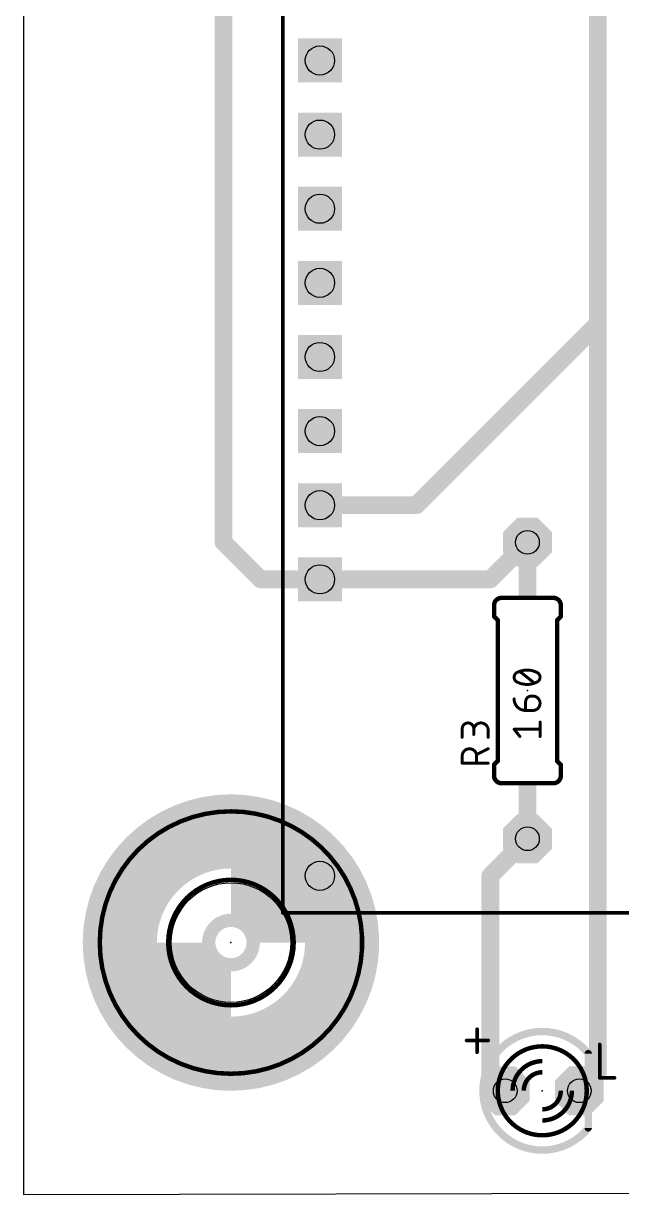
# Model space of a CAD drawing. Extents: x -11 to 108, y -2 to 100.
# Drawn here: x -10.92 to 9.58, y -2.03 to 38.1 of the extents above; entities that cross this region are included whole.
import ezdxf

# ---------------------------------------------------------------- set-up
doc = ezdxf.new("R2010")
doc.units = 0
for name, color, linetype in [('16', 132, 'CONTINUOUS'), ('17', 110, 'CONTINUOUS'), ('20', 31, 'CONTINUOUS'), ('21', 253, 'CONTINUOUS'), ('23', 53, 'CONTINUOUS'), ('25', 253, 'CONTINUOUS'), ('27', 253, 'CONTINUOUS'), ('39', 12, 'CONTINUOUS'), ('40', 132, 'CONTINUOUS'), ('41', 12, 'CONTINUOUS'), ('42', 132, 'CONTINUOUS'), ('43', 110, 'CONTINUOUS'), ('44', 253, 'CONTINUOUS'), ('51', 253, 'CONTINUOUS')]:
    doc.layers.add(name, color=color, linetype=linetype)

# ---------------------------------------------------------------- blocks, each defined once
blk = doc.blocks.new('SQUAREP')
blk.add_solid([(-0.5, -0.5), (0.5, -0.5), (-0.5, 0.5), (0.5, 0.5)])
blk = doc.blocks.new('OCTAGONP')
at = {"const_width": 0.5}
blk.add_lwpolyline([(-0.25, -0.1036), (-0.25, 0.1036), (-0.1036, 0.25), (0.1036, 0.25), (0.25, 0.1036), (0.25, -0.1036), (0.1036, -0.25), (-0.1036, -0.25), (-0.25, -0.1036), (-0.25, 0.1036)], dxfattribs=at)
blk = doc.blocks.new('RECT')
blk.add_solid([(-0.5, -0.5), (0.5, -0.5), (-0.5, 0.5), (0.5, 0.5)])

msp = doc.modelspace()

# ---------------------------------------------------------------- linework, layer by layer
at = {"layer": '16', "const_width": 0.6096}
for points in [[(8.763, 27.813), (8.763, 75.819)], [(-4.064, 20.32), (-4.064, 68.834)], [(2.54, 21.59), (8.763, 27.813)], [(8.763, 27.813), (8.763, 2.159)], [(-0.762, 21.59), (2.54, 21.59)], [(-2.794, 19.05), (-4.064, 20.32)], [(6.35, 20.32), (5.08, 19.05)], [(-0.762, 19.05), (-2.794, 19.05)], [(5.08, 19.05), (-0.762, 19.05)], [(6.35, 10.16), (5.08, 8.89)], [(5.08, 8.89), (5.08, 2.032)], [(8.128, 1.524), (8.763, 2.159)], [(5.08, 2.032), (5.588, 1.524)]]:
    msp.add_lwpolyline(points, dxfattribs=at)
at = {"layer": '16', "const_width": 0.3048}
for points in [[(8.9154, 27.813, 1), (8.6106, 27.813)], [(8.8708, 27.7052, 1), (8.6552, 27.9208)], [(8.6106, 27.813, 1), (8.9154, 27.813)], [(-0.762, 21.7424, 1), (-0.762, 21.4376)], [(2.4322, 21.6978, 1), (2.6478, 21.4822)], [(2.54, 21.4376, 1), (2.54, 21.7424)], [(-3.9562, 20.4278, 1), (-4.1718, 20.2122)], [(-4.2164, 20.32, 1), (-3.9116, 20.32)], [(6.4578, 20.2122, 1), (6.2422, 20.4278)], [(-2.794, 19.2024, 1), (-2.794, 18.8976)], [(-2.9018, 18.9422, 1), (-2.6862, 19.1578)], [(-0.762, 19.2024, 1), (-0.762, 18.8976)], [(-0.762, 18.8976, 1), (-0.762, 19.2024)], [(4.9722, 19.1578, 1), (5.1878, 18.9422)], [(5.08, 18.8976, 1), (5.08, 19.2024)], [(6.4578, 10.0522, 1), (6.2422, 10.2678)], [(4.9722, 8.9978, 1), (5.1878, 8.7822)], [(5.2324, 8.89, 1), (4.9276, 8.89)], [(8.8708, 2.0512, 1), (8.6552, 2.2668)], [(5.1878, 2.1398, 1), (4.9722, 1.9242)], [(4.9276, 2.032, 1), (5.2324, 2.032)], [(8.6106, 2.159, 1), (8.9154, 2.159)], [(5.4802, 1.4162, 1), (5.6958, 1.6318)], [(8.0202, 1.6318, 1), (8.2358, 1.4162)]]:
    msp.add_lwpolyline(points, format="xyb", dxfattribs=at)
at = {"layer": '20'}
for p, q in [((-10.922, 99.746), (-10.922, -2.032)), ((-10.922, -2.032), (107.93, -1.778))]:
    msp.add_line(p, q, dxfattribs=at)
for centre, radius in [((-0.762, 8.89), 0.5), ((-3.81, 6.604), 2.05)]:
    msp.add_circle(centre, radius, dxfattribs=at)
at = {"layer": '21'}
for points, const_width in [([(-2.032, 64.77), (-2.032, 7.62)], 0.127), ([(7.239, 18.415), (5.461, 18.415)], 0.1524), ([(5.207, 18.161), (5.207, 17.78)], 0.1524), ([(7.493, 18.161), (7.493, 17.78)], 0.1524), ([(5.334, 17.653), (5.207, 17.78)], 0.1524), ([(5.334, 17.653), (5.334, 12.827)], 0.1524), ([(7.366, 17.653), (7.493, 17.78)], 0.1524), ([(7.366, 17.653), (7.366, 12.827)], 0.1524), ([(5.334, 12.827), (5.207, 12.7)], 0.1524), ([(7.366, 12.827), (7.493, 12.7)], 0.1524), ([(5.207, 12.319), (5.207, 12.7)], 0.1524), ([(7.493, 12.319), (7.493, 12.7)], 0.1524), ([(7.239, 12.065), (5.461, 12.065)], 0.1524), ([(28.448, 7.62), (-2.032, 7.62)], 0.127), ([(4.6228, 2.8448), (4.6228, 3.6322)], 0.127), ([(4.2672, 3.2512), (5.0038, 3.2512)], 0.127)]:
    msp.add_lwpolyline(points, dxfattribs=dict(at, const_width=const_width))
for points, const_width in [([(5.461, 18.415, 0.4142), (5.207, 18.161)], 0.1524), ([(5.461, 18.4531, 1), (5.461, 18.3769)], 0.0762), ([(5.461, 18.3769, 1), (5.461, 18.4531)], 0.0762), ([(7.493, 18.161, 0.4142), (7.239, 18.415)], 0.1524), ([(7.239, 18.4531, 1), (7.239, 18.3769)], 0.0762), ([(7.239, 18.3769, 1), (7.239, 18.4531)], 0.0762), ([(5.2451, 18.161, 1), (5.1689, 18.161)], 0.0762), ([(5.1689, 18.161, 1), (5.2451, 18.161)], 0.0762), ([(7.5311, 18.161, 1), (7.4549, 18.161)], 0.0762), ([(7.4549, 18.161, 1), (7.5311, 18.161)], 0.0762), ([(5.1689, 17.78, 1), (5.2451, 17.78)], 0.0762), ([(5.2339, 17.8069, 1), (5.1801, 17.7531)], 0.0762), ([(5.3721, 17.653, 1), (5.2959, 17.653)], 0.0762), ([(5.3071, 17.6261, 1), (5.3609, 17.6799)], 0.0762), ([(7.4041, 17.653, 1), (7.3279, 17.653)], 0.0762), ([(7.3391, 17.6799, 1), (7.3929, 17.6261)], 0.0762), ([(7.4549, 17.78, 1), (7.5311, 17.78)], 0.0762), ([(7.5199, 17.7531, 1), (7.4661, 17.8069)], 0.0762), ([(5.2959, 12.827, 1), (5.3721, 12.827)], 0.0762), ([(5.3609, 12.8001, 1), (5.3071, 12.8539)], 0.0762), ([(7.3279, 12.827, 1), (7.4041, 12.827)], 0.0762), ([(7.3929, 12.8539, 1), (7.3391, 12.8001)], 0.0762), ([(5.2451, 12.7, 1), (5.1689, 12.7)], 0.0762), ([(5.1801, 12.7269, 1), (5.2339, 12.6731)], 0.0762), ([(7.5311, 12.7, 1), (7.4549, 12.7)], 0.0762), ([(7.4661, 12.6731, 1), (7.5199, 12.7269)], 0.0762), ([(5.207, 12.319, 0.4142), (5.461, 12.065)], 0.1524), ([(5.2451, 12.319, 1), (5.1689, 12.319)], 0.0762), ([(5.1689, 12.319, 1), (5.2451, 12.319)], 0.0762), ([(5.461, 12.1031, 1), (5.461, 12.0269)], 0.0762), ([(5.461, 12.0269, 1), (5.461, 12.1031)], 0.0762), ([(7.239, 12.065, 0.4142), (7.493, 12.319)], 0.1524), ([(7.239, 12.1031, 1), (7.239, 12.0269)], 0.0762), ([(7.239, 12.0269, 1), (7.239, 12.1031)], 0.0762), ([(7.5311, 12.319, 1), (7.4549, 12.319)], 0.0762), ([(7.4549, 12.319, 1), (7.5311, 12.319)], 0.0762), ([(-3.81, 2.1082, 1), (-3.81, 11.0998, 1), (-3.81, 2.1082)], 0.1524), ([(-3.81, 4.454, 1), (-3.81, 8.754, 1), (-3.81, 4.454)], 0.1524), ([(-2.0638, 7.62, 1), (-2.0002, 7.62)], 0.0635), ([(-2.032, 7.6517, 1), (-2.032, 7.5883)], 0.0635), ([(4.6545, 3.6322, 1), (4.5911, 3.6322)], 0.0635), ([(6.858, 3.556, 0.277), (5.0651, 2.4802)], 0.254), ([(8.419, 2.8249, 0.2226), (6.858, 3.556)], 0.254), ([(4.2672, 3.283, 1), (4.2672, 3.2195)], 0.0635), ([(5.0038, 3.2195, 1), (5.0038, 3.283)], 0.0635), ([(4.5911, 2.8448, 1), (4.6545, 2.8448)], 0.0635), ([(6.858, 3.048, 0.2361), (5.6388, 2.4384)], 0.1524), ([(8.0981, 2.4098, 0.2422), (6.858, 3.048)], 0.1524), ([(5.0937, 0.5158, 0.2691), (6.858, -0.508)], 0.254), ([(5.655, 0.5884, 0.2315), (6.858, 0)], 0.1524), ([(6.858, 0, 0.2315), (8.061, 0.5884)], 0.1524), ([(6.858, -0.508, 0.2206), (8.4092, 0.2114)], 0.254)]:
    msp.add_lwpolyline(points, format="xyb", dxfattribs=dict(at, const_width=const_width))
at = {"layer": '23'}
for p in [(6.35, 15.24), (-3.81, 6.604), (6.858, 1.524)]:
    msp.add_point(p, dxfattribs=at)
at = {"layer": '25'}
for points, const_width in [([(4.5099, 13.9321, 1), (4.1148, 13.9321)], 0.1016), ([(5.0038, 13.8827, 1), (4.5099, 13.8827)], 0.1016), ([(4.1402, 13.9321, 1), (4.0894, 13.9321)], 0.0508), ([(4.0894, 13.9321, 1), (4.1402, 13.9321)], 0.0508), ([(4.0894, 13.6358, 1), (4.1402, 13.6358)], 0.0508), ([(4.5353, 13.9321, 1), (4.4845, 13.9321)], 0.0508), ([(4.4845, 13.9321, 1), (4.5353, 13.9321)], 0.0508), ([(4.4845, 13.8827, 1), (4.5353, 13.8827)], 0.0508), ([(4.4845, 13.7346, 1), (4.5353, 13.7346)], 0.0508), ([(5.0292, 13.8827, 1), (4.9784, 13.8827)], 0.0508), ([(4.9784, 13.8827, 1), (5.0292, 13.8827)], 0.0508), ([(4.9784, 13.6358, 1), (5.0292, 13.6358)], 0.0508), ([(4.6087, 12.9977, 1), (4.1148, 12.9977)], 0.1016), ([(5.0152, 13.222, 1), (4.9924, 13.2674)], 0.0508), ([(4.1402, 12.9977, 1), (4.0894, 12.9977)], 0.0508), ([(4.0894, 12.9977, 1), (4.1402, 12.9977)], 0.0508), ([(4.5973, 13.0698, 1), (4.62, 13.0244)], 0.0508), ([(4.6341, 12.9977, 1), (4.5833, 12.9977)], 0.0508), ([(4.5833, 12.9977, 1), (4.6341, 12.9977)], 0.0508), ([(4.1148, 12.7762, 1), (4.1148, 12.7254)], 0.0508), ([(4.0894, 12.7508, 1), (4.1402, 12.7508)], 0.0508), ([(4.5833, 12.7508, 1), (4.6341, 12.7508)], 0.0508), ([(5.0038, 12.7254, 1), (5.0038, 12.7762)], 0.0508), ([(8.8583, 3.1115, 1), (8.7948, 3.1115)], 0.0635), ([(8.8265, 2.0003, 1), (8.8265, 1.9368)], 0.0635), ([(9.3345, 1.9368, 1), (9.3345, 2.0003)], 0.0635), ([(8.7948, 1.9685, 1), (8.8583, 1.9685)], 0.0635)]:
    msp.add_lwpolyline(points, format="xyb", dxfattribs=dict(at, const_width=const_width))
for points, const_width in [([(4.1148, 13.6358), (4.1148, 13.9321)], 0.1016), ([(4.5099, 13.9321), (4.5099, 13.7346)], 0.1016), ([(5.0038, 13.6358), (5.0038, 13.8827)], 0.1016), ([(5.0038, 13.2447), (4.6087, 13.0471)], 0.1016), ([(4.1148, 12.7508), (4.1148, 12.9977)], 0.1016), ([(4.6087, 12.9977), (4.6087, 12.7508)], 0.1016), ([(5.0038, 12.7508), (4.1148, 12.7508)], 0.1016), ([(8.8265, 3.1115), (8.8265, 1.9685)], 0.127), ([(8.8265, 1.9685), (9.3345, 1.9685)], 0.127)]:
    msp.add_lwpolyline(points, dxfattribs=dict(at, const_width=const_width))
at = {"layer": '27'}
for points, const_width in [([(6.0163, 15.8681, 0.3205), (5.8928, 15.6952)], 0.1016), ([(5.8928, 15.6952, 0.3205), (6.0163, 15.5224)], 0.1016), ([(5.9182, 15.6952, 1), (5.8674, 15.6952)], 0.0508), ([(5.8674, 15.6952, 1), (5.9182, 15.6952)], 0.0508), ([(6.0051, 15.8909, 1), (6.0274, 15.8452)], 0.0508), ([(6.3373, 15.9422, 0.1139), (6.0163, 15.8681)], 0.1016), ([(6.0245, 15.8441, 1), (6.008, 15.8921)], 0.0508), ([(6.1062, 15.9126, 1), (6.0745, 15.8729)], 0.0508), ([(6.6583, 15.8681, 0.1139), (6.3373, 15.9422)], 0.1016), ([(6.3373, 15.9676, 1), (6.3373, 15.9168)], 0.0508), ([(6.3373, 15.9168, 1), (6.3373, 15.9676)], 0.0508), ([(6.7818, 15.6952, 0.3205), (6.6583, 15.8681)], 0.1016), ([(6.6583, 15.5224, 0.3205), (6.7818, 15.6952)], 0.1016), ([(6.6666, 15.8921, 1), (6.6501, 15.8441)], 0.0508), ([(6.6472, 15.8452, 1), (6.6695, 15.8909)], 0.0508), ([(6.8072, 15.6952, 1), (6.7564, 15.6952)], 0.0508), ([(6.7564, 15.6952, 1), (6.8072, 15.6952)], 0.0508), ([(6.0274, 15.5452, 1), (6.0051, 15.4995)], 0.0508), ([(6.0163, 15.5224, 0.1139), (6.3373, 15.4483)], 0.1016), ([(6.008, 15.4983, 1), (6.0245, 15.5464)], 0.0508), ([(6.3373, 15.4483, 0.1139), (6.6583, 15.5224)], 0.1016), ([(6.3373, 15.4737, 1), (6.3373, 15.4229)], 0.0508), ([(6.3373, 15.4229, 1), (6.3373, 15.4737)], 0.0508), ([(6.5684, 15.4778, 1), (6.6001, 15.5175)], 0.0508), ([(6.6501, 15.5464, 1), (6.6666, 15.4983)], 0.0508), ([(6.6695, 15.4995, 1), (6.6472, 15.5452)], 0.0508), ([(5.8928, 14.9518, 0.4142), (6.2879, 14.5567)], 0.1016), ([(5.9182, 14.9518, 1), (5.8674, 14.9518)], 0.0508), ([(6.4855, 15.0506, 0.4142), (6.2879, 14.8531)], 0.1016), ([(6.3133, 14.8531, 1), (6.2625, 14.8531)], 0.0508), ([(6.2625, 14.8531, 1), (6.3133, 14.8531)], 0.0508), ([(6.4855, 15.076, 1), (6.4855, 15.0252)], 0.0508), ([(6.4855, 15.0252, 1), (6.4855, 15.076)], 0.0508), ([(6.5349, 14.5567, 1), (6.5349, 15.0506)], 0.1016), ([(6.5349, 15.076, 1), (6.5349, 15.0252)], 0.0508), ([(6.5349, 15.0252, 1), (6.5349, 15.076)], 0.0508), ([(6.2879, 14.5821, 1), (6.2879, 14.5313)], 0.0508), ([(6.2625, 14.5567, 1), (6.3133, 14.5567)], 0.0508), ([(6.2879, 14.5313, 1), (6.2879, 14.5821)], 0.0508), ([(6.5349, 14.5821, 1), (6.5349, 14.5313)], 0.0508), ([(6.5349, 14.5313, 1), (6.5349, 14.5821)], 0.0508), ([(6.8072, 14.1591, 1), (6.7564, 14.1591)], 0.0508), ([(5.9126, 13.928, 1), (5.873, 13.8963)], 0.0508), ([(5.8928, 13.9375, 1), (5.8928, 13.8867)], 0.0508), ([(6.0705, 13.6493, 1), (6.1102, 13.6811)], 0.0508), ([(6.7564, 13.6652, 1), (6.8072, 13.6652)], 0.0508), ([(6.7818, 13.8867, 1), (6.7818, 13.9375)], 0.0508)]:
    msp.add_lwpolyline(points, format="xyb", dxfattribs=dict(at, const_width=const_width))
at = {"layer": '27', "const_width": 0.1016}
for points in [[(6.5842, 15.4977), (6.0904, 15.8928)], [(6.2879, 14.5567), (6.2879, 14.8531)], [(6.4855, 15.0506), (6.5349, 15.0506)], [(6.5349, 14.5567), (6.2879, 14.5567)], [(6.7818, 13.6652), (6.7818, 14.1591)], [(6.0904, 13.6652), (5.8928, 13.9121)], [(5.8928, 13.9121), (6.7818, 13.9121)]]:
    msp.add_lwpolyline(points, dxfattribs=at)
at = {"layer": '39', "const_width": 2.54}
msp.add_lwpolyline([(-3.81, 2.794, 1), (-3.81, 10.414, 1), (-3.81, 2.794)], format="xyb", dxfattribs=at)
at = {"layer": '40', "const_width": 2.54}
msp.add_lwpolyline([(-3.81, 2.794, 1), (-3.81, 10.414, 1), (-3.81, 2.794)], format="xyb", dxfattribs=at)
at = {"layer": '41', "const_width": 2.54}
msp.add_lwpolyline([(-3.81, 2.794, 1), (-3.81, 10.414, 1), (-3.81, 2.794)], format="xyb", dxfattribs=at)
at = {"layer": '42', "const_width": 2.54}
msp.add_lwpolyline([(-3.81, 2.794, 1), (-3.81, 10.414, 1), (-3.81, 2.794)], format="xyb", dxfattribs=at)
at = {"layer": '43', "const_width": 2.54}
msp.add_lwpolyline([(-3.81, 2.794, 1), (-3.81, 10.414, 1), (-3.81, 2.794)], format="xyb", dxfattribs=at)
at = {"layer": '44'}
for centre, radius in [((-0.762, 36.83), 0.5), ((-0.762, 34.29), 0.5), ((-0.762, 31.75), 0.5), ((-0.762, 29.21), 0.5), ((-0.762, 26.67), 0.5), ((-0.762, 24.13), 0.5), ((-0.762, 21.59), 0.5), ((6.35, 20.32), 0.4064), ((-0.762, 19.05), 0.5), ((6.35, 10.16), 0.4064), ((5.588, 1.524), 0.4064), ((8.128, 1.524), 0.4064)]:
    msp.add_circle(centre, radius, dxfattribs=at)
at = {"layer": '51'}
for points, const_width in [([(6.35, 20.32), (6.35, 19.304)], 0.6096), ([(6.35, 10.16), (6.35, 11.176)], 0.6096), ([(8.4328, 0.254), (8.4328, 2.794)], 0.254)]:
    msp.add_lwpolyline(points, dxfattribs=dict(at, const_width=const_width))
for points, const_width in [([(6.5024, 20.32, 1), (6.1976, 20.32)], 0.3048), ([(6.1976, 19.304, 1), (6.5024, 19.304)], 0.3048), ([(6.5024, 11.176, 1), (6.1976, 11.176)], 0.3048), ([(-1.27, 6.604, 0.4142), (-3.81, 9.144)], 3.9116), ([(6.1976, 10.16, 1), (6.5024, 10.16)], 0.3048), ([(-6.35, 6.604, 0.4142), (-3.81, 4.064)], 3.9116), ([(-3.81, 5.842, 1), (-3.81, 7.366, 1), (-3.81, 5.842)], 0.4572), ([(8.4963, 2.794, 1), (8.3693, 2.794)], 0.127), ([(5.0689, 2.4874, 0.1241), (4.826, 1.524)], 0.254), ([(5.6872, 2.4996, 0.1754), (5.334, 1.524)], 0.1524), ([(6.858, 2.54, 0.4142), (5.842, 1.524)], 0.1524), ([(8.382, 1.524, 0.179), (8.0151, 2.5158)], 0.1524), ([(6.858, 2.159, 0.4142), (6.223, 1.524)], 0.1524), ([(4.826, 1.524, 0.1388), (5.1274, 0.459)], 0.254), ([(5.334, 1.524, 0.1837), (5.7189, 0.5115)], 0.1524), ([(6.858, 0.889, 0.4142), (7.493, 1.524)], 0.1524), ([(6.858, 0.508, 0.4142), (7.874, 1.524)], 0.1524), ([(8.0288, 0.5484, 0.1754), (8.382, 1.524)], 0.1524), ([(8.3693, 0.254, 1), (8.4963, 0.254)], 0.127)]:
    msp.add_lwpolyline(points, format="xyb", dxfattribs=dict(at, const_width=const_width))

# ---------------------------------------------------------------- block references
at = {"layer": '17'}
for name, p, xscale, yscale, rotation in [('SQUAREP', (-0.762, 36.83), 1.508, 1.508, 270), ('SQUAREP', (-0.762, 36.83), 1.508, 1.508, 270), ('SQUAREP', (-0.762, 34.29), 1.508, 1.508, 270), ('SQUAREP', (-0.762, 34.29), 1.508, 1.508, 270), ('SQUAREP', (-0.762, 31.75), 1.508, 1.508, 270), ('SQUAREP', (-0.762, 31.75), 1.508, 1.508, 270), ('SQUAREP', (-0.762, 29.21), 1.508, 1.508, 270), ('SQUAREP', (-0.762, 29.21), 1.508, 1.508, 270), ('SQUAREP', (-0.762, 26.67), 1.508, 1.508, 270), ('SQUAREP', (-0.762, 26.67), 1.508, 1.508, 270), ('SQUAREP', (-0.762, 24.13), 1.508, 1.508, 270), ('SQUAREP', (-0.762, 24.13), 1.508, 1.508, 270), ('SQUAREP', (-0.762, 21.59), 1.508, 1.508, 270), ('SQUAREP', (-0.762, 21.59), 1.508, 1.508, 270), ('OCTAGONP', (6.35, 20.32), 1.6764, 1.6764, 90), ('OCTAGONP', (6.35, 20.32), 1.6764, 1.6764, 90), ('SQUAREP', (-0.762, 19.05), 1.508, 1.508, 270), ('SQUAREP', (-0.762, 19.05), 1.508, 1.508, 270), ('OCTAGONP', (6.35, 10.16), 1.6764, 1.6764, 90), ('OCTAGONP', (6.35, 10.16), 1.6764, 1.6764, 90)]:
    msp.add_blockref(name, p, dxfattribs=dict(at, xscale=xscale, yscale=yscale, rotation=rotation))
at = {"layer": '17', "xscale": 1.6764, "yscale": 1.6764}
for p in [(5.588, 1.524), (5.588, 1.524), (8.128, 1.524), (8.128, 1.524)]:
    msp.add_blockref('OCTAGONP', p, dxfattribs=at)
at = {"layer": '21', "xscale": 0.8636, "yscale": 0.6096, "rotation": 90}
for p in [(6.35, 18.8468), (6.35, 11.6332)]:
    msp.add_blockref('RECT', p, dxfattribs=at)

doc.saveas('drawing.dxf')
